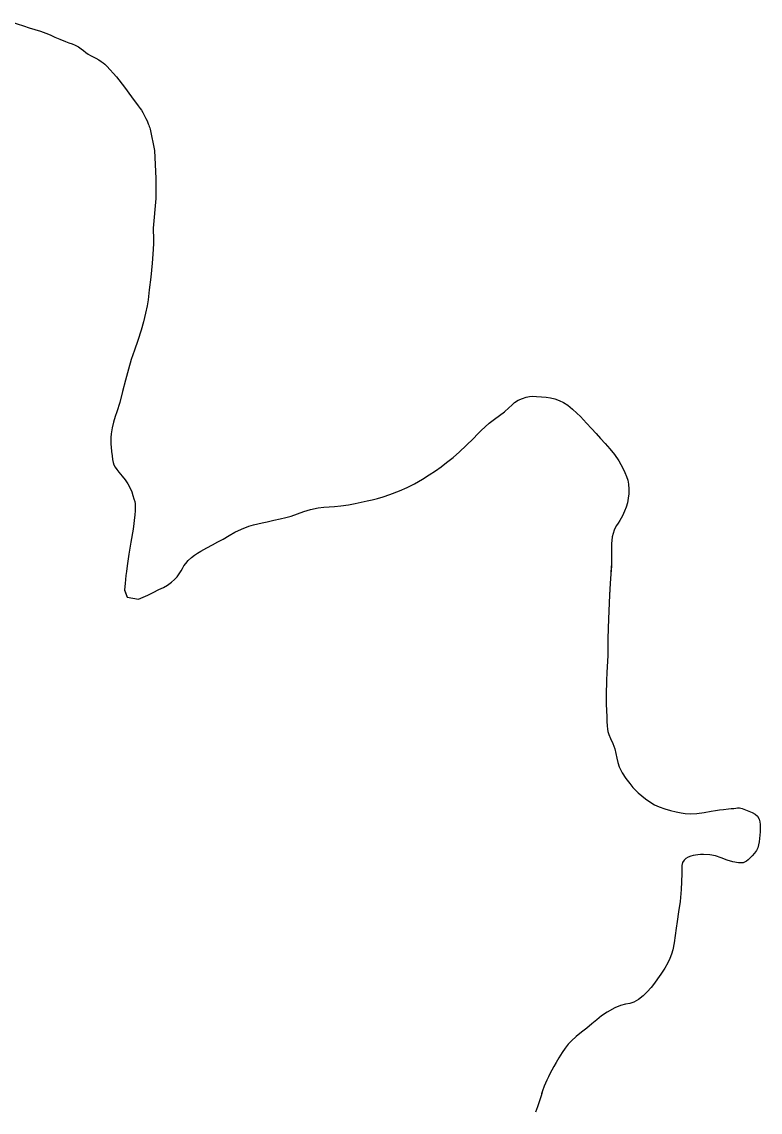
# Model space of a CAD drawing. Header units: inches. Extents: x 11258954 to 11313122, y 3645444 to 3695200.
# Drawn here: x 11271788 to 11272306, y 3691379 to 3692145 of the extents above; entities that cross this region are included whole.
import ezdxf

# ---------------------------------------------------------------- set-up
doc = ezdxf.new("R2010")
doc.units = ezdxf.units.IN
doc.header["$MEASUREMENT"] = 0
for name, color, linetype in [('SchoolBoardDistrict', 253, 'Continuous'), ('SchoolZone_Elementary', 251, 'Continuous'), ('SchoolZone_High', 63, 'Continuous'), ('SchoolZone_Middle', 154, 'Continuous')]:
    doc.layers.add(name, color=color, linetype=linetype)

msp = doc.modelspace()

# ---------------------------------------------------------------- linework, layer by layer
at = {"layer": 'SchoolBoardDistrict'}
msp.add_lwpolyline([(11271779.844, 3692144.875), (11271788.7815, 3692142), (11271792.875, 3692140.75), (11271796.875, 3692139.5625), (11271800.719, 3692138.3125), (11271804.375, 3692137), (11271807.594, 3692135.6875), (11271810.844, 3692134.1875), (11271814.2815, 3692132.625), (11271818.1875, 3692131), (11271820.719, 3692130.0625), (11271822.969, 3692129.3125), (11271825.125, 3692128.4375), (11271827.375, 3692127.25), (11271829.2815, 3692125.9375), (11271830.969, 3692124.625), (11271832.594, 3692123.3125), (11271834.1875, 3692122.1875), (11271835.9065, 3692121.25), (11271837.719, 3692120.375), (11271839.6875, 3692119.4375), (11271841.7815, 3692118.1875), (11271843.375, 3692117.125), (11271844.719, 3692116.1875), (11271845.969, 3692115.125), (11271847.375, 3692113.8125), (11271854.1565, 3692106.25), (11271859.719, 3692098.9375), (11271864.5315, 3692092.1875), (11271869.1875, 3692086), (11271869.969, 3692085), (11271870.8125, 3692084), (11271871.6565, 3692082.75), (11271872.594, 3692081.1875), (11271873.8125, 3692078.875), (11271874.75, 3692077), (11271875.5315, 3692075.25), (11271876.375, 3692073.1875), (11271876.75, 3692072.25), (11271877.125, 3692071.3125), (11271877.469, 3692070.5), (11271877.7815, 3692069.625), (11271880.75, 3692054.5), (11271880.753, 3692054.445), (11271881.7785, 3692034.8675), (11271881.7815, 3692034.8125), (11271881.7815, 3692034.7575), (11271881.7815, 3692020.8675), (11271881.7815, 3692020.8125), (11271879.9065, 3692000), (11271879.9075, 3691999.945), (11271879.9365, 3691998.055), (11271879.9375, 3691998), (11271879.9385, 3691997.945), (11271879.999, 3691993.8675), (11271880, 3691993.8125), (11271879.9995, 3691993.7575), (11271879.969, 3691989.6175), (11271879.969, 3691989.5625), (11271879.967, 3691989.5075), (11271879.8455, 3691985.18), (11271879.844, 3691985.125), (11271879.84, 3691985.07), (11271879.191, 3691975.4295), (11271879.1875, 3691975.375), (11271878.1565, 3691965.5625), (11271877.094, 3691956.75), (11271876.25, 3691949.8125), (11271875.594, 3691945.5625), (11271874.469, 3691940.25), (11271873, 3691934.3125), (11271871.344, 3691928.375), (11271869.0625, 3691921.1875), (11271866.75, 3691914.4375), (11271864.5, 3691907.875), (11271862.4065, 3691901.125), (11271860.344, 3691893.25), (11271858.375, 3691885.25), (11271856.4065, 3691877.6875), (11271854.375, 3691871.1875), (11271853.219, 3691867.875), (11271852.0315, 3691863.9375), (11271851.0315, 3691859.75), (11271850.344, 3691855.5625), (11271850.3395, 3691855.5075), (11271850.161, 3691853.2425), (11271850.1565, 3691853.1875), (11271850.156, 3691853.1325), (11271850.1255, 3691850.93), (11271850.125, 3691850.875), (11271850.1265, 3691850.82), (11271850.186, 3691848.6175), (11271850.1875, 3691848.5625), (11271850.191, 3691848.508), (11271850.3405, 3691846.2425), (11271850.344, 3691846.1875), (11271850.625, 3691843.3125), (11271850.969, 3691840.3125), (11271851.344, 3691837.625), (11271851.6875, 3691835.4375), (11271852.1875, 3691834), (11271853.1565, 3691832.3125), (11271854.375, 3691830.5), (11271855.719, 3691828.75), (11271858.0315, 3691825.9375), (11271860.1875, 3691823.3125), (11271862.125, 3691820.5625), (11271863.75, 3691817.5625), (11271864.75, 3691815), (11271865.594, 3691812.375), (11271866.3125, 3691810), (11271866.875, 3691808.1875), (11271867.1875, 3691806.5), (11271867.188, 3691806.445), (11271867.218, 3691804.305), (11271867.219, 3691804.25), (11271867.216, 3691804.195), (11271867.0965, 3691801.68), (11271867.094, 3691801.625), (11271867.0895, 3691801.57), (11271866.8795, 3691798.8675), (11271866.875, 3691798.8125), (11271865.6875, 3691788.6875), (11271864.25, 3691779.5625), (11271862.7815, 3691771.125), (11271861.5, 3691763.0625), (11271861, 3691759.125), (11271860.7055, 3691756.2975), (11271860.125, 3691750.5625), (11271859.723, 3691746.1065), (11271859.719, 3691746.0625), (11271859.723, 3691746.0515), (11271859.745, 3691745.9905), (11271861.5245, 3691741.03), (11271869.509, 3691739.645), (11271869.625, 3691739.625), (11271876.125, 3691742.375), (11271879.844, 3691744.3125), (11271883.9065, 3691746.375), (11271887.1875, 3691747.8125), (11271890, 3691749.3125), (11271892.7815, 3691751.4375), (11271894.75, 3691753.375), (11271896.5625, 3691755.375), (11271898.1565, 3691757.4375), (11271899.5, 3691759.5), (11271900.4375, 3691761.1875), (11271901.4065, 3691762.9375), (11271902.6565, 3691764.6875), (11271904.4065, 3691766.625), (11271906.844, 3691768.8125), (11271908.9065, 3691770.5), (11271910.969, 3691771.875), (11271913.344, 3691773.3125), (11271917.4375, 3691775.625), (11271921.4375, 3691777.6875), (11271925.2815, 3691779.75), (11271929, 3691781.8125), (11271933.094, 3691784.1875), (11271937.25, 3691786.5625), (11271941.7815, 3691788.8125), (11271946.875, 3691790.75), (11271950.219, 3691791.75), (11271953.219, 3691792.5), (11271956.2815, 3691793.125), (11271959.8125, 3691793.875), (11271964.625, 3691794.9375), (11271968.969, 3691795.875), (11271972.969, 3691796.8125), (11271976.8125, 3691797.9375), (11271981.094, 3691799.4375), (11271982.9365, 3691800.112), (11271985.5315, 3691801.0625), (11271990.2815, 3691802.5625), (11271995.5625, 3691803.75), (11271999.75, 3691804.25), (11272003.4375, 3691804.4375), (11272007.219, 3691804.625), (11272011.6565, 3691805.0625), (11272016.969, 3691805.875), (11272021.6875, 3691806.75), (11272025.9375, 3691807.75), (11272029.969, 3691808.625), (11272033.5315, 3691809.375), (11272037.25, 3691810.25), (11272041.375, 3691811.4375), (11272046.0625, 3691813.125), (11272052.7815, 3691815.75), (11272058.25, 3691818.0625), (11272063.3125, 3691820.5625), (11272068.844, 3691823.8125), (11272073.594, 3691826.8125), (11272077.9375, 3691829.6875), (11272082, 3691832.5625), (11272085.844, 3691835.4375), (11272090.344, 3691839.125), (11272094.844, 3691843.125), (11272099.5, 3691847.5), (11272104.594, 3691852.4375), (11272107.5625, 3691855.375), (11272110.1875, 3691858), (11272112.8125, 3691860.5), (11272115.7815, 3691863.125), (11272119.469, 3691866), (11272123.0625, 3691868.625), (11272126.469, 3691871.1875), (11272129.625, 3691873.875), (11272131.5625, 3691875.75), (11272133.594, 3691877.625), (11272135.969, 3691879.25), (11272139, 3691880.5625), (11272141.6875, 3691881.3125), (11272144.0315, 3691881.8125), (11272146.3125, 3691882), (11272148.844, 3691881.9375), (11272152.344, 3691881.6875), (11272155.6875, 3691881.3125), (11272158.8125, 3691880.8125), (11272161.7815, 3691880.125), (11272164.844, 3691879.125), (11272167.8125, 3691877.75), (11272170.9065, 3691875.75), (11272174.3125, 3691873), (11272177.344, 3691870.1875), (11272179.7815, 3691867.8125), (11272181.9065, 3691865.5625), (11272184.125, 3691863.125), (11272187.4375, 3691859.5), (11272190.719, 3691855.875), (11272193.9375, 3691852.3125), (11272197.094, 3691848.875), (11272200.469, 3691845.125), (11272203.719, 3691841.25), (11272206.75, 3691836.75), (11272209.594, 3691831.4375), (11272211, 3691828.4375), (11272212.1875, 3691825.6875), (11272213.0625, 3691823.0625), (11272213.625, 3691820.25), (11272213.6285, 3691820.195), (11272213.8405, 3691816.9925), (11272213.844, 3691816.9375), (11272213.8425, 3691816.8825), (11272213.7515, 3691813.68), (11272213.75, 3691813.625), (11272213.375, 3691810.4375), (11272212.75, 3691807.3125), (11272211.875, 3691804.25), (11272210.75, 3691801.25), (11272209.2815, 3691798.1875), (11272207.375, 3691794.8125), (11272206.1875, 3691792.9375), (11272205.094, 3691791.3125), (11272204.1565, 3691789.75), (11272203.344, 3691788.0625), (11272202.0625, 3691783.3125), (11272201.5625, 3691778.4375), (11272201.5615, 3691778.382), (11272201.5005, 3691773.555), (11272201.5, 3691773.5), (11272201.5005, 3691773.445), (11272201.5615, 3691768.93), (11272201.5625, 3691768.875), (11272201.5615, 3691768.82), (11272201.47, 3691763.1175), (11272201.469, 3691763.0625), (11272201.4655, 3691763.0075), (11272201.1285, 3691757.305), (11272201.125, 3691757.25), (11272201.1215, 3691757.1955), (11272200.691, 3691750.742), (11272200.6875, 3691750.6875), (11272200.684, 3691750.6325), (11272200.222, 3691742.555), (11272200.219, 3691742.5), (11272200.2165, 3691742.445), (11272199.534, 3691725.805), (11272199.5315, 3691725.75), (11272199.53, 3691725.695), (11272199.1265, 3691711.9925), (11272199.125, 3691711.9375), (11272199.124, 3691711.8825), (11272198.9385, 3691700.18), (11272198.9375, 3691700.125), (11272198.934, 3691700.07), (11272198.222, 3691688.1795), (11272198.219, 3691688.125), (11272198.217, 3691688.07), (11272198.0405, 3691682.487), (11272198.039, 3691682.432), (11272198.0375, 3691682.377), (11272198.0015, 3691681.2425), (11272198, 3691681.1875), (11272197.9985, 3691681.1325), (11272197.845, 3691673.93), (11272197.844, 3691673.875), (11272197.844, 3691673.82), (11272197.906, 3691665.9925), (11272197.9065, 3691665.9375), (11272197.9085, 3691665.8825), (11272198.217, 3691657.055), (11272198.219, 3691657), (11272198.222, 3691656.945), (11272198.403, 3691653.8675), (11272198.4065, 3691653.8125), (11272198.4105, 3691653.758), (11272198.621, 3691650.8045), (11272198.625, 3691650.75), (11272198.6295, 3691650.695), (11272198.808, 3691648.3045), (11272198.8125, 3691648.25), (11272199.0315, 3691646.625), (11272199.719, 3691644.625), (11272200.969, 3691641.6875), (11272202.469, 3691638.1875), (11272203.8125, 3691634.625), (11272204.719, 3691631.25), (11272205.344, 3691628.0625), (11272206, 3691625), (11272207, 3691621.875), (11272209.094, 3691617.75), (11272211.719, 3691613.75), (11272214.375, 3691610.25), (11272216.594, 3691607.5), (11272218.1875, 3691605.75), (11272220.344, 3691603.6875), (11272222.8125, 3691601.5625), (11272225.375, 3691599.5), (11272228.5625, 3691597.25), (11272231.719, 3691595.3125), (11272235.094, 3691593.75), (11272238.9375, 3691592.375), (11272242.969, 3691591.25), (11272246.969, 3691590.375), (11272250.5, 3691589.6875), (11272253.2815, 3691589.125), (11272256.9065, 3691588.9375), (11272261.594, 3691589.25), (11272266.719, 3691589.9375), (11272271.6565, 3691590.75), (11272274.5625, 3691591.1875), (11272277.344, 3691591.625), (11272280.2815, 3691592), (11272283.625, 3691592.375), (11272285.5625, 3691592.5625), (11272287.4065, 3691592.6875), (11272288.9375, 3691592.875), (11272290, 3691593.125), (11272291.344, 3691593.125), (11272293.3125, 3691592.5625), (11272295.594, 3691591.75), (11272297.969, 3691590.75), (11272300.344, 3691589.75), (11272302.4065, 3691588.625), (11272304.0315, 3691587.1875), (11272305.1565, 3691585.1875), (11272305.6565, 3691583.25), (11272305.875, 3691581.3125), (11272305.878, 3691581.2575), (11272305.9665, 3691579.4925), (11272305.969, 3691579.4375), (11272305.969, 3691579.3825), (11272305.969, 3691578.055), (11272305.969, 3691578), (11272305.968, 3691577.945), (11272305.9385, 3691576.2425), (11272305.9375, 3691576.1875), (11272305.933, 3691576.1325), (11272305.7545, 3691574.055), (11272305.75, 3691574), (11272305.5, 3691571.5625), (11272305.1565, 3691569.1875), (11272304.7815, 3691567.0625), (11272304.219, 3691565.125), (11272303.3125, 3691563.25), (11272301.969, 3691561.25), (11272300.4065, 3691559.5), (11272298.875, 3691558), (11272297.469, 3691556.6875), (11272296.375, 3691555.625), (11272294.094, 3691554.5625), (11272290.6875, 3691554.5625), (11272286.75, 3691555.3125), (11272282.8125, 3691556.4375), (11272278.469, 3691557.9375), (11272274.5625, 3691559.3125), (11272270.594, 3691560.1875), (11272266.0625, 3691560.4375), (11272264.0625, 3691560.3125), (11272262.1875, 3691560.125), (11272260.469, 3691559.875), (11272258.875, 3691559.625), (11272257.219, 3691559.1875), (11272255.5, 3691558.5), (11272253.844, 3691557.5625), (11272252.5, 3691556.4375), (11272251.4065, 3691554.75), (11272250.969, 3691552.75), (11272250.968, 3691552.695), (11272250.9075, 3691550.2425), (11272250.9065, 3691550.1875), (11272250.9065, 3691550.1325), (11272250.9065, 3691546.9305), (11272250.9065, 3691546.875), (11272250.9045, 3691546.82), (11272250.502, 3691535.805), (11272250.5, 3691535.75), (11272249.719, 3691527.25), (11272248.719, 3691520.1875), (11272247.719, 3691513.3125), (11272247.094, 3691508.625), (11272246.375, 3691503.5), (11272245.5315, 3691498.25), (11272244.5315, 3691493.375), (11272243.719, 3691490.375), (11272242.625, 3691487.375), (11272241.094, 3691484.25), (11272238.9375, 3691480.625), (11272236.219, 3691476.4375), (11272233.9065, 3691473), (11272231.719, 3691470), (11272229.344, 3691467.0625), (11272226.719, 3691464.0625), (11272223.7815, 3691461.125), (11272220.625, 3691458.5625), (11272217.375, 3691456.6875), (11272214.469, 3691455.8125), (11272211.375, 3691455.1875), (11272207.9065, 3691454.3125), (11272203.8125, 3691452.6875), (11272198.5315, 3691449.75), (11272194.5625, 3691447.0625), (11272191.219, 3691444.375), (11272187.844, 3691441.5), (11272184.219, 3691438.5625), (11272180.4375, 3691435.5625), (11272176.7815, 3691432.5625), (11272173.5, 3691429.5625), (11272171.25, 3691427.125), (11272169.1565, 3691424.5), (11272167.0625, 3691421.375), (11272164.719, 3691417.5625), (11272162.7815, 3691414.25), (11272161.1565, 3691411.5), (11272159.719, 3691409), (11272158.344, 3691406.375), (11272157.2815, 3691404.25), (11272156.219, 3691402), (11272155.25, 3691399.8125), (11272154.344, 3691397.625), (11272153.1565, 3691394.375), (11272152.545, 3691392.4685), (11272152.094, 3691391.0625), (11272150.969, 3691387.4375), (11272149.5625, 3691383.25), (11272148.1875, 3691379.4375)], dxfattribs=at)
at = {"layer": 'SchoolZone_Elementary'}
msp.add_polyline3d([(11271779.844, 3692144.875, 0), (11271788.7815, 3692142, 0), (11271792.875, 3692140.75, 0), (11271796.875, 3692139.5625, 0), (11271800.719, 3692138.3125, 0), (11271804.375, 3692137, 0), (11271807.594, 3692135.6875, 0), (11271810.844, 3692134.1875, 0), (11271814.2815, 3692132.625, 0), (11271818.1875, 3692131, 0), (11271820.719, 3692130.0625, 0), (11271822.969, 3692129.3125, 0), (11271825.125, 3692128.4375, 0), (11271827.375, 3692127.25, 0), (11271829.2815, 3692125.9375, 0), (11271830.969, 3692124.625, 0), (11271832.594, 3692123.3125, 0), (11271834.1875, 3692122.1875, 0), (11271835.9065, 3692121.25, 0), (11271837.719, 3692120.375, 0), (11271839.6875, 3692119.4375, 0), (11271841.7815, 3692118.1875, 0), (11271843.375, 3692117.125, 0), (11271844.719, 3692116.1875, 0), (11271845.969, 3692115.125, 0), (11271847.375, 3692113.8125, 0), (11271854.1565, 3692106.25, 0), (11271859.719, 3692098.9375, 0), (11271864.5315, 3692092.1875, 0), (11271869.1875, 3692086, 0), (11271869.969, 3692085, 0), (11271870.8125, 3692084, 0), (11271871.6565, 3692082.75, 0), (11271872.594, 3692081.1875, 0), (11271873.8125, 3692078.875, 0), (11271874.75, 3692077, 0), (11271875.5315, 3692075.25, 0), (11271876.375, 3692073.1875, 0), (11271876.75, 3692072.25, 0), (11271877.125, 3692071.3125, 0), (11271877.469, 3692070.5, 0), (11271877.7815, 3692069.625, 0), (11271880.75, 3692054.5, 0), (11271881.7815, 3692034.8125, 0), (11271881.7815, 3692020.8125, 0), (11271879.9065, 3692000, 0), (11271879.9375, 3691998, 0), (11271880, 3691993.8125, 0), (11271879.969, 3691989.5625, 0), (11271879.844, 3691985.125, 0), (11271879.1875, 3691975.375, 0), (11271878.1565, 3691965.5625, 0), (11271877.094, 3691956.75, 0), (11271876.25, 3691949.8125, 0), (11271875.594, 3691945.5625, 0), (11271874.469, 3691940.25, 0), (11271873, 3691934.3125, 0), (11271871.344, 3691928.375, 0), (11271869.0625, 3691921.1875, 0), (11271866.75, 3691914.4375, 0), (11271864.5, 3691907.875, 0), (11271862.4065, 3691901.125, 0), (11271860.344, 3691893.25, 0), (11271858.375, 3691885.25, 0), (11271856.4065, 3691877.6875, 0), (11271854.375, 3691871.1875, 0), (11271853.219, 3691867.875, 0), (11271852.0315, 3691863.9375, 0), (11271851.0315, 3691859.75, 0), (11271850.344, 3691855.5625, 0), (11271850.1565, 3691853.1875, 0), (11271850.125, 3691850.875, 0), (11271850.1875, 3691848.5625, 0), (11271850.344, 3691846.1875, 0), (11271850.625, 3691843.3125, 0), (11271850.969, 3691840.3125, 0), (11271851.344, 3691837.625, 0), (11271851.6875, 3691835.4375, 0), (11271852.1875, 3691834, 0), (11271853.1565, 3691832.3125, 0), (11271854.375, 3691830.5, 0), (11271855.719, 3691828.75, 0), (11271858.0315, 3691825.9375, 0), (11271860.1875, 3691823.3125, 0), (11271862.125, 3691820.5625, 0), (11271863.75, 3691817.5625, 0), (11271864.75, 3691815, 0), (11271865.594, 3691812.375, 0), (11271866.3125, 3691810, 0), (11271866.875, 3691808.1875, 0), (11271867.1875, 3691806.5, 0), (11271867.219, 3691804.25, 0), (11271867.094, 3691801.625, 0), (11271866.875, 3691798.8125, 0), (11271865.6875, 3691788.6875, 0), (11271864.25, 3691779.5625, 0), (11271862.7815, 3691771.125, 0), (11271861.5, 3691763.0625, 0), (11271861, 3691759.125, 0), (11271860.7055, 3691756.2975, 0), (11271860.125, 3691750.5625, 0), (11271859.719, 3691746.0625, 0), (11271861.5245, 3691741.03, 0), (11271869.625, 3691739.625, 0), (11271876.125, 3691742.375, 0), (11271879.844, 3691744.3125, 0), (11271883.9065, 3691746.375, 0), (11271887.1875, 3691747.8125, 0), (11271890, 3691749.3125, 0), (11271892.7815, 3691751.4375, 0), (11271894.75, 3691753.375, 0), (11271896.5625, 3691755.375, 0), (11271898.1565, 3691757.4375, 0), (11271899.5, 3691759.5, 0), (11271900.4375, 3691761.1875, 0), (11271901.4065, 3691762.9375, 0), (11271902.6565, 3691764.6875, 0), (11271904.4065, 3691766.625, 0), (11271906.844, 3691768.8125, 0), (11271908.9065, 3691770.5, 0), (11271910.969, 3691771.875, 0), (11271913.344, 3691773.3125, 0), (11271917.4375, 3691775.625, 0), (11271921.4375, 3691777.6875, 0), (11271925.2815, 3691779.75, 0), (11271929, 3691781.8125, 0), (11271933.094, 3691784.1875, 0), (11271937.25, 3691786.5625, 0), (11271941.7815, 3691788.8125, 0), (11271946.875, 3691790.75, 0), (11271950.219, 3691791.75, 0), (11271953.219, 3691792.5, 0), (11271956.2815, 3691793.125, 0), (11271959.8125, 3691793.875, 0), (11271964.625, 3691794.9375, 0), (11271968.969, 3691795.875, 0), (11271972.969, 3691796.8125, 0), (11271976.8125, 3691797.9375, 0), (11271981.094, 3691799.4375, 0), (11271985.5315, 3691801.0625, 0), (11271990.2815, 3691802.5625, 0), (11271995.5625, 3691803.75, 0), (11271999.75, 3691804.25, 0), (11272003.4375, 3691804.4375, 0), (11272007.219, 3691804.625, 0), (11272011.6565, 3691805.0625, 0), (11272016.969, 3691805.875, 0), (11272021.6875, 3691806.75, 0), (11272025.9375, 3691807.75, 0), (11272029.969, 3691808.625, 0), (11272033.5315, 3691809.375, 0), (11272037.25, 3691810.25, 0), (11272041.375, 3691811.4375, 0), (11272046.0625, 3691813.125, 0), (11272052.7815, 3691815.75, 0), (11272058.25, 3691818.0625, 0), (11272063.3125, 3691820.5625, 0), (11272068.844, 3691823.8125, 0), (11272073.594, 3691826.8125, 0), (11272077.9375, 3691829.6875, 0), (11272082, 3691832.5625, 0), (11272085.844, 3691835.4375, 0), (11272090.344, 3691839.125, 0), (11272094.844, 3691843.125, 0), (11272099.5, 3691847.5, 0), (11272104.594, 3691852.4375, 0), (11272107.5625, 3691855.375, 0), (11272110.1875, 3691858, 0), (11272112.8125, 3691860.5, 0), (11272115.7815, 3691863.125, 0), (11272119.469, 3691866, 0), (11272123.0625, 3691868.625, 0), (11272126.469, 3691871.1875, 0), (11272129.625, 3691873.875, 0), (11272131.5625, 3691875.75, 0), (11272133.594, 3691877.625, 0), (11272135.969, 3691879.25, 0), (11272139, 3691880.5625, 0), (11272141.6875, 3691881.3125, 0), (11272144.0315, 3691881.8125, 0), (11272146.3125, 3691882, 0), (11272148.844, 3691881.9375, 0), (11272152.344, 3691881.6875, 0), (11272155.6875, 3691881.3125, 0), (11272158.8125, 3691880.8125, 0), (11272161.7815, 3691880.125, 0), (11272164.844, 3691879.125, 0), (11272167.8125, 3691877.75, 0), (11272170.9065, 3691875.75, 0), (11272174.3125, 3691873, 0), (11272177.344, 3691870.1875, 0), (11272179.7815, 3691867.8125, 0), (11272181.9065, 3691865.5625, 0), (11272184.125, 3691863.125, 0), (11272187.4375, 3691859.5, 0), (11272190.719, 3691855.875, 0), (11272193.9375, 3691852.3125, 0), (11272197.094, 3691848.875, 0), (11272200.469, 3691845.125, 0), (11272203.719, 3691841.25, 0), (11272206.75, 3691836.75, 0), (11272209.594, 3691831.4375, 0), (11272211, 3691828.4375, 0), (11272212.1875, 3691825.6875, 0), (11272213.0625, 3691823.0625, 0), (11272213.625, 3691820.25, 0), (11272213.844, 3691816.9375, 0), (11272213.75, 3691813.625, 0), (11272213.375, 3691810.4375, 0), (11272212.75, 3691807.3125, 0), (11272211.875, 3691804.25, 0), (11272210.75, 3691801.25, 0), (11272209.2815, 3691798.1875, 0), (11272207.375, 3691794.8125, 0), (11272206.1875, 3691792.9375, 0), (11272205.094, 3691791.3125, 0), (11272204.1565, 3691789.75, 0), (11272203.344, 3691788.0625, 0), (11272202.0625, 3691783.3125, 0), (11272201.5625, 3691778.4375, 0), (11272201.5, 3691773.5, 0), (11272201.5625, 3691768.875, 0), (11272201.469, 3691763.0625, 0), (11272201.125, 3691757.25, 0), (11272200.6875, 3691750.6875, 0), (11272200.219, 3691742.5, 0), (11272199.5315, 3691725.75, 0), (11272199.125, 3691711.9375, 0), (11272198.9375, 3691700.125, 0), (11272198.219, 3691688.125, 0), (11272198.039, 3691682.432, 0), (11272198, 3691681.1875, 0), (11272197.844, 3691673.875, 0), (11272197.9065, 3691665.9375, 0), (11272198.219, 3691657, 0), (11272198.4065, 3691653.8125, 0), (11272198.625, 3691650.75, 0), (11272198.8125, 3691648.25, 0), (11272199.0315, 3691646.625, 0), (11272199.719, 3691644.625, 0), (11272200.969, 3691641.6875, 0), (11272202.469, 3691638.1875, 0), (11272203.8125, 3691634.625, 0), (11272204.719, 3691631.25, 0), (11272205.344, 3691628.0625, 0), (11272206, 3691625, 0), (11272207, 3691621.875, 0), (11272209.094, 3691617.75, 0), (11272211.719, 3691613.75, 0), (11272214.375, 3691610.25, 0), (11272216.594, 3691607.5, 0), (11272218.1875, 3691605.75, 0), (11272220.344, 3691603.6875, 0), (11272222.8125, 3691601.5625, 0), (11272225.375, 3691599.5, 0), (11272228.5625, 3691597.25, 0), (11272231.719, 3691595.3125, 0), (11272235.094, 3691593.75, 0), (11272238.9375, 3691592.375, 0), (11272242.969, 3691591.25, 0), (11272246.969, 3691590.375, 0), (11272250.5, 3691589.6875, 0), (11272253.2815, 3691589.125, 0), (11272256.9065, 3691588.9375, 0), (11272261.594, 3691589.25, 0), (11272266.719, 3691589.9375, 0), (11272271.6565, 3691590.75, 0), (11272274.5625, 3691591.1875, 0), (11272277.344, 3691591.625, 0), (11272280.2815, 3691592, 0), (11272283.625, 3691592.375, 0), (11272285.5625, 3691592.5625, 0), (11272287.4065, 3691592.6875, 0), (11272288.9375, 3691592.875, 0), (11272290, 3691593.125, 0), (11272291.344, 3691593.125, 0), (11272293.3125, 3691592.5625, 0), (11272295.594, 3691591.75, 0), (11272297.969, 3691590.75, 0), (11272300.344, 3691589.75, 0), (11272302.4065, 3691588.625, 0), (11272304.0315, 3691587.1875, 0), (11272305.1565, 3691585.1875, 0), (11272305.6565, 3691583.25, 0), (11272305.875, 3691581.3125, 0), (11272305.969, 3691579.4375, 0), (11272305.969, 3691578, 0), (11272305.9375, 3691576.1875, 0), (11272305.75, 3691574, 0), (11272305.5, 3691571.5625, 0), (11272305.1565, 3691569.1875, 0), (11272304.7815, 3691567.0625, 0), (11272304.219, 3691565.125, 0), (11272303.3125, 3691563.25, 0), (11272301.969, 3691561.25, 0), (11272300.4065, 3691559.5, 0), (11272298.875, 3691558, 0), (11272297.469, 3691556.6875, 0), (11272296.375, 3691555.625, 0), (11272294.094, 3691554.5625, 0), (11272290.6875, 3691554.5625, 0), (11272286.75, 3691555.3125, 0), (11272282.8125, 3691556.4375, 0), (11272278.469, 3691557.9375, 0), (11272274.5625, 3691559.3125, 0), (11272270.594, 3691560.1875, 0), (11272266.0625, 3691560.4375, 0), (11272264.0625, 3691560.3125, 0), (11272262.1875, 3691560.125, 0), (11272260.469, 3691559.875, 0), (11272258.875, 3691559.625, 0), (11272257.219, 3691559.1875, 0), (11272255.5, 3691558.5, 0), (11272253.844, 3691557.5625, 0), (11272252.5, 3691556.4375, 0), (11272251.4065, 3691554.75, 0), (11272250.969, 3691552.75, 0), (11272250.9065, 3691550.1875, 0), (11272250.9065, 3691546.875, 0), (11272250.5, 3691535.75, 0), (11272249.719, 3691527.25, 0), (11272248.719, 3691520.1875, 0), (11272247.719, 3691513.3125, 0), (11272247.094, 3691508.625, 0), (11272246.375, 3691503.5, 0), (11272245.5315, 3691498.25, 0), (11272244.5315, 3691493.375, 0), (11272243.719, 3691490.375, 0), (11272242.625, 3691487.375, 0), (11272241.094, 3691484.25, 0), (11272238.9375, 3691480.625, 0), (11272236.219, 3691476.4375, 0), (11272233.9065, 3691473, 0), (11272231.719, 3691470, 0), (11272229.344, 3691467.0625, 0), (11272226.719, 3691464.0625, 0), (11272223.7815, 3691461.125, 0), (11272220.625, 3691458.5625, 0), (11272217.375, 3691456.6875, 0), (11272214.469, 3691455.8125, 0), (11272211.375, 3691455.1875, 0), (11272207.9065, 3691454.3125, 0), (11272203.8125, 3691452.6875, 0), (11272198.5315, 3691449.75, 0), (11272194.5625, 3691447.0625, 0), (11272191.219, 3691444.375, 0), (11272187.844, 3691441.5, 0), (11272184.219, 3691438.5625, 0), (11272180.4375, 3691435.5625, 0), (11272176.7815, 3691432.5625, 0), (11272173.5, 3691429.5625, 0), (11272171.25, 3691427.125, 0), (11272169.1565, 3691424.5, 0), (11272167.0625, 3691421.375, 0), (11272164.719, 3691417.5625, 0), (11272162.7815, 3691414.25, 0), (11272161.1565, 3691411.5, 0), (11272159.719, 3691409, 0), (11272158.344, 3691406.375, 0), (11272157.2815, 3691404.25, 0), (11272156.219, 3691402, 0), (11272155.25, 3691399.8125, 0), (11272154.344, 3691397.625, 0), (11272153.1565, 3691394.375, 0), (11272152.094, 3691391.0625, 0), (11272150.969, 3691387.4375, 0), (11272149.5625, 3691383.25, 0), (11272148.1875, 3691379.4375, 0)], dxfattribs=at)
at = {"layer": 'SchoolZone_High'}
msp.add_polyline3d([(11271779.844, 3692144.875, 0), (11271788.7815, 3692142, 0), (11271792.875, 3692140.75, 0), (11271796.875, 3692139.5625, 0), (11271800.719, 3692138.3125, 0), (11271804.375, 3692137, 0), (11271807.594, 3692135.6875, 0), (11271810.844, 3692134.1875, 0), (11271814.2815, 3692132.625, 0), (11271818.1875, 3692131, 0), (11271820.719, 3692130.0625, 0), (11271822.969, 3692129.3125, 0), (11271825.125, 3692128.4375, 0), (11271827.375, 3692127.25, 0), (11271829.2815, 3692125.9375, 0), (11271830.969, 3692124.625, 0), (11271832.594, 3692123.3125, 0), (11271834.1875, 3692122.1875, 0), (11271835.9065, 3692121.25, 0), (11271837.719, 3692120.375, 0), (11271839.6875, 3692119.4375, 0), (11271841.7815, 3692118.1875, 0), (11271843.375, 3692117.125, 0), (11271844.719, 3692116.1875, 0), (11271845.969, 3692115.125, 0), (11271847.375, 3692113.8125, 0), (11271854.1565, 3692106.25, 0), (11271859.719, 3692098.9375, 0), (11271864.5315, 3692092.1875, 0), (11271869.1875, 3692086, 0), (11271869.969, 3692085, 0), (11271870.8125, 3692084, 0), (11271871.6565, 3692082.75, 0), (11271872.594, 3692081.1875, 0), (11271873.8125, 3692078.875, 0), (11271874.75, 3692077, 0), (11271875.5315, 3692075.25, 0), (11271876.375, 3692073.1875, 0), (11271876.75, 3692072.25, 0), (11271877.125, 3692071.3125, 0), (11271877.469, 3692070.5, 0), (11271877.7815, 3692069.625, 0), (11271880.75, 3692054.5, 0), (11271881.7815, 3692034.8125, 0), (11271881.7815, 3692020.8125, 0), (11271879.9065, 3692000, 0), (11271879.9375, 3691998, 0), (11271880, 3691993.8125, 0), (11271879.969, 3691989.5625, 0), (11271879.844, 3691985.125, 0), (11271879.1875, 3691975.375, 0), (11271878.1565, 3691965.5625, 0), (11271877.094, 3691956.75, 0), (11271876.25, 3691949.8125, 0), (11271875.594, 3691945.5625, 0), (11271874.469, 3691940.25, 0), (11271873, 3691934.3125, 0), (11271871.344, 3691928.375, 0), (11271869.0625, 3691921.1875, 0), (11271866.75, 3691914.4375, 0), (11271864.5, 3691907.875, 0), (11271862.4065, 3691901.125, 0), (11271860.344, 3691893.25, 0), (11271858.375, 3691885.25, 0), (11271856.4065, 3691877.6875, 0), (11271854.375, 3691871.1875, 0), (11271853.219, 3691867.875, 0), (11271852.0315, 3691863.9375, 0), (11271851.0315, 3691859.75, 0), (11271850.344, 3691855.5625, 0), (11271850.1565, 3691853.1875, 0), (11271850.125, 3691850.875, 0), (11271850.1875, 3691848.5625, 0), (11271850.344, 3691846.1875, 0), (11271850.625, 3691843.3125, 0), (11271850.969, 3691840.3125, 0), (11271851.344, 3691837.625, 0), (11271851.6875, 3691835.4375, 0), (11271852.1875, 3691834, 0), (11271853.1565, 3691832.3125, 0), (11271854.375, 3691830.5, 0), (11271855.719, 3691828.75, 0), (11271858.0315, 3691825.9375, 0), (11271860.1875, 3691823.3125, 0), (11271862.125, 3691820.5625, 0), (11271863.75, 3691817.5625, 0), (11271864.75, 3691815, 0), (11271865.594, 3691812.375, 0), (11271866.3125, 3691810, 0), (11271866.875, 3691808.1875, 0), (11271867.1875, 3691806.5, 0), (11271867.219, 3691804.25, 0), (11271867.094, 3691801.625, 0), (11271866.875, 3691798.8125, 0), (11271865.6875, 3691788.6875, 0), (11271864.25, 3691779.5625, 0), (11271862.7815, 3691771.125, 0), (11271861.5, 3691763.0625, 0), (11271861, 3691759.125, 0), (11271860.7055, 3691756.2975, 0), (11271860.125, 3691750.5625, 0), (11271859.719, 3691746.0625, 0), (11271861.5245, 3691741.03, 0), (11271869.625, 3691739.625, 0), (11271876.125, 3691742.375, 0), (11271879.844, 3691744.3125, 0), (11271883.9065, 3691746.375, 0), (11271887.1875, 3691747.8125, 0), (11271890, 3691749.3125, 0), (11271892.7815, 3691751.4375, 0), (11271894.75, 3691753.375, 0), (11271896.5625, 3691755.375, 0), (11271898.1565, 3691757.4375, 0), (11271899.5, 3691759.5, 0), (11271900.4375, 3691761.1875, 0), (11271901.4065, 3691762.9375, 0), (11271902.6565, 3691764.6875, 0), (11271904.4065, 3691766.625, 0), (11271906.844, 3691768.8125, 0), (11271908.9065, 3691770.5, 0), (11271910.969, 3691771.875, 0), (11271913.344, 3691773.3125, 0), (11271917.4375, 3691775.625, 0), (11271921.4375, 3691777.6875, 0), (11271925.2815, 3691779.75, 0), (11271929, 3691781.8125, 0), (11271933.094, 3691784.1875, 0), (11271937.25, 3691786.5625, 0), (11271941.7815, 3691788.8125, 0), (11271946.875, 3691790.75, 0), (11271950.219, 3691791.75, 0), (11271953.219, 3691792.5, 0), (11271956.2815, 3691793.125, 0), (11271959.8125, 3691793.875, 0), (11271964.625, 3691794.9375, 0), (11271968.969, 3691795.875, 0), (11271972.969, 3691796.8125, 0), (11271976.8125, 3691797.9375, 0), (11271981.094, 3691799.4375, 0), (11271985.5315, 3691801.0625, 0), (11271990.2815, 3691802.5625, 0), (11271995.5625, 3691803.75, 0), (11271999.75, 3691804.25, 0), (11272003.4375, 3691804.4375, 0), (11272007.219, 3691804.625, 0), (11272011.6565, 3691805.0625, 0), (11272016.969, 3691805.875, 0), (11272021.6875, 3691806.75, 0), (11272025.9375, 3691807.75, 0), (11272029.969, 3691808.625, 0), (11272033.5315, 3691809.375, 0), (11272037.25, 3691810.25, 0), (11272041.375, 3691811.4375, 0), (11272046.0625, 3691813.125, 0), (11272052.7815, 3691815.75, 0), (11272058.25, 3691818.0625, 0), (11272063.3125, 3691820.5625, 0), (11272068.844, 3691823.8125, 0), (11272073.594, 3691826.8125, 0), (11272077.9375, 3691829.6875, 0), (11272082, 3691832.5625, 0), (11272085.844, 3691835.4375, 0), (11272090.344, 3691839.125, 0), (11272094.844, 3691843.125, 0), (11272099.5, 3691847.5, 0), (11272104.594, 3691852.4375, 0), (11272107.5625, 3691855.375, 0), (11272110.1875, 3691858, 0), (11272112.8125, 3691860.5, 0), (11272115.7815, 3691863.125, 0), (11272119.469, 3691866, 0), (11272123.0625, 3691868.625, 0), (11272126.469, 3691871.1875, 0), (11272129.625, 3691873.875, 0), (11272131.5625, 3691875.75, 0), (11272133.594, 3691877.625, 0), (11272135.969, 3691879.25, 0), (11272139, 3691880.5625, 0), (11272141.6875, 3691881.3125, 0), (11272144.0315, 3691881.8125, 0), (11272146.3125, 3691882, 0), (11272148.844, 3691881.9375, 0), (11272152.344, 3691881.6875, 0), (11272155.6875, 3691881.3125, 0), (11272158.8125, 3691880.8125, 0), (11272161.7815, 3691880.125, 0), (11272164.844, 3691879.125, 0), (11272167.8125, 3691877.75, 0), (11272170.9065, 3691875.75, 0), (11272174.3125, 3691873, 0), (11272177.344, 3691870.1875, 0), (11272179.7815, 3691867.8125, 0), (11272181.9065, 3691865.5625, 0), (11272184.125, 3691863.125, 0), (11272187.4375, 3691859.5, 0), (11272190.719, 3691855.875, 0), (11272193.9375, 3691852.3125, 0), (11272197.094, 3691848.875, 0), (11272200.469, 3691845.125, 0), (11272203.719, 3691841.25, 0), (11272206.75, 3691836.75, 0), (11272209.594, 3691831.4375, 0), (11272211, 3691828.4375, 0), (11272212.1875, 3691825.6875, 0), (11272213.0625, 3691823.0625, 0), (11272213.625, 3691820.25, 0), (11272213.844, 3691816.9375, 0), (11272213.75, 3691813.625, 0), (11272213.375, 3691810.4375, 0), (11272212.75, 3691807.3125, 0), (11272211.875, 3691804.25, 0), (11272210.75, 3691801.25, 0), (11272209.2815, 3691798.1875, 0), (11272207.375, 3691794.8125, 0), (11272206.1875, 3691792.9375, 0), (11272205.094, 3691791.3125, 0), (11272204.1565, 3691789.75, 0), (11272203.344, 3691788.0625, 0), (11272202.0625, 3691783.3125, 0), (11272201.5625, 3691778.4375, 0), (11272201.5, 3691773.5, 0), (11272201.5625, 3691768.875, 0), (11272201.469, 3691763.0625, 0), (11272201.125, 3691757.25, 0), (11272200.6875, 3691750.6875, 0), (11272200.219, 3691742.5, 0), (11272199.5315, 3691725.75, 0), (11272199.125, 3691711.9375, 0), (11272198.9375, 3691700.125, 0), (11272198.219, 3691688.125, 0), (11272198.039, 3691682.432, 0), (11272198, 3691681.1875, 0), (11272197.844, 3691673.875, 0), (11272197.9065, 3691665.9375, 0), (11272198.219, 3691657, 0), (11272198.4065, 3691653.8125, 0), (11272198.625, 3691650.75, 0), (11272198.8125, 3691648.25, 0), (11272199.0315, 3691646.625, 0), (11272199.719, 3691644.625, 0), (11272200.969, 3691641.6875, 0), (11272202.469, 3691638.1875, 0), (11272203.8125, 3691634.625, 0), (11272204.719, 3691631.25, 0), (11272205.344, 3691628.0625, 0), (11272206, 3691625, 0), (11272207, 3691621.875, 0), (11272209.094, 3691617.75, 0), (11272211.719, 3691613.75, 0), (11272214.375, 3691610.25, 0), (11272216.594, 3691607.5, 0), (11272218.1875, 3691605.75, 0), (11272220.344, 3691603.6875, 0), (11272222.8125, 3691601.5625, 0), (11272225.375, 3691599.5, 0), (11272228.5625, 3691597.25, 0), (11272231.719, 3691595.3125, 0), (11272235.094, 3691593.75, 0), (11272238.9375, 3691592.375, 0), (11272242.969, 3691591.25, 0), (11272246.969, 3691590.375, 0), (11272250.5, 3691589.6875, 0), (11272253.2815, 3691589.125, 0), (11272256.9065, 3691588.9375, 0), (11272261.594, 3691589.25, 0), (11272266.719, 3691589.9375, 0), (11272271.6565, 3691590.75, 0), (11272274.5625, 3691591.1875, 0), (11272277.344, 3691591.625, 0), (11272280.2815, 3691592, 0), (11272283.625, 3691592.375, 0), (11272285.5625, 3691592.5625, 0), (11272287.4065, 3691592.6875, 0), (11272288.9375, 3691592.875, 0), (11272290, 3691593.125, 0), (11272291.344, 3691593.125, 0), (11272293.3125, 3691592.5625, 0), (11272295.594, 3691591.75, 0), (11272297.969, 3691590.75, 0), (11272300.344, 3691589.75, 0), (11272302.4065, 3691588.625, 0), (11272304.0315, 3691587.1875, 0), (11272305.1565, 3691585.1875, 0), (11272305.6565, 3691583.25, 0), (11272305.875, 3691581.3125, 0), (11272305.969, 3691579.4375, 0), (11272305.969, 3691578, 0), (11272305.9375, 3691576.1875, 0), (11272305.75, 3691574, 0), (11272305.5, 3691571.5625, 0), (11272305.1565, 3691569.1875, 0), (11272304.7815, 3691567.0625, 0), (11272304.219, 3691565.125, 0), (11272303.3125, 3691563.25, 0), (11272301.969, 3691561.25, 0), (11272300.4065, 3691559.5, 0), (11272298.875, 3691558, 0), (11272297.469, 3691556.6875, 0), (11272296.375, 3691555.625, 0), (11272294.094, 3691554.5625, 0), (11272290.6875, 3691554.5625, 0), (11272286.75, 3691555.3125, 0), (11272282.8125, 3691556.4375, 0), (11272278.469, 3691557.9375, 0), (11272274.5625, 3691559.3125, 0), (11272270.594, 3691560.1875, 0), (11272266.0625, 3691560.4375, 0), (11272264.0625, 3691560.3125, 0), (11272262.1875, 3691560.125, 0), (11272260.469, 3691559.875, 0), (11272258.875, 3691559.625, 0), (11272257.219, 3691559.1875, 0), (11272255.5, 3691558.5, 0), (11272253.844, 3691557.5625, 0), (11272252.5, 3691556.4375, 0), (11272251.4065, 3691554.75, 0), (11272250.969, 3691552.75, 0), (11272250.9065, 3691550.1875, 0), (11272250.9065, 3691546.875, 0), (11272250.5, 3691535.75, 0), (11272249.719, 3691527.25, 0), (11272248.719, 3691520.1875, 0), (11272247.719, 3691513.3125, 0), (11272247.094, 3691508.625, 0), (11272246.375, 3691503.5, 0), (11272245.5315, 3691498.25, 0), (11272244.5315, 3691493.375, 0), (11272243.719, 3691490.375, 0), (11272242.625, 3691487.375, 0), (11272241.094, 3691484.25, 0), (11272238.9375, 3691480.625, 0), (11272236.219, 3691476.4375, 0), (11272233.9065, 3691473, 0), (11272231.719, 3691470, 0), (11272229.344, 3691467.0625, 0), (11272226.719, 3691464.0625, 0), (11272223.7815, 3691461.125, 0), (11272220.625, 3691458.5625, 0), (11272217.375, 3691456.6875, 0), (11272214.469, 3691455.8125, 0), (11272211.375, 3691455.1875, 0), (11272207.9065, 3691454.3125, 0), (11272203.8125, 3691452.6875, 0), (11272198.5315, 3691449.75, 0), (11272194.5625, 3691447.0625, 0), (11272191.219, 3691444.375, 0), (11272187.844, 3691441.5, 0), (11272184.219, 3691438.5625, 0), (11272180.4375, 3691435.5625, 0), (11272176.7815, 3691432.5625, 0), (11272173.5, 3691429.5625, 0), (11272171.25, 3691427.125, 0), (11272169.1565, 3691424.5, 0), (11272167.0625, 3691421.375, 0), (11272164.719, 3691417.5625, 0), (11272162.7815, 3691414.25, 0), (11272161.1565, 3691411.5, 0), (11272159.719, 3691409, 0), (11272158.344, 3691406.375, 0), (11272157.2815, 3691404.25, 0), (11272156.219, 3691402, 0), (11272155.25, 3691399.8125, 0), (11272154.344, 3691397.625, 0), (11272153.1565, 3691394.375, 0), (11272152.094, 3691391.0625, 0), (11272150.969, 3691387.4375, 0), (11272149.5625, 3691383.25, 0), (11272148.1875, 3691379.4375, 0)], dxfattribs=at)
at = {"layer": 'SchoolZone_Middle'}
msp.add_polyline3d([(11271779.844, 3692144.875, 0), (11271788.7815, 3692142, 0), (11271792.875, 3692140.75, 0), (11271796.875, 3692139.5625, 0), (11271800.719, 3692138.3125, 0), (11271804.375, 3692137, 0), (11271807.594, 3692135.6875, 0), (11271810.844, 3692134.1875, 0), (11271814.2815, 3692132.625, 0), (11271818.1875, 3692131, 0), (11271820.719, 3692130.0625, 0), (11271822.969, 3692129.3125, 0), (11271825.125, 3692128.4375, 0), (11271827.375, 3692127.25, 0), (11271829.2815, 3692125.9375, 0), (11271830.969, 3692124.625, 0), (11271832.594, 3692123.3125, 0), (11271834.1875, 3692122.1875, 0), (11271835.9065, 3692121.25, 0), (11271837.719, 3692120.375, 0), (11271839.6875, 3692119.4375, 0), (11271841.7815, 3692118.1875, 0), (11271843.375, 3692117.125, 0), (11271844.719, 3692116.1875, 0), (11271845.969, 3692115.125, 0), (11271847.375, 3692113.8125, 0), (11271854.1565, 3692106.25, 0), (11271859.719, 3692098.9375, 0), (11271864.5315, 3692092.1875, 0), (11271869.1875, 3692086, 0), (11271869.969, 3692085, 0), (11271870.8125, 3692084, 0), (11271871.6565, 3692082.75, 0), (11271872.594, 3692081.1875, 0), (11271873.8125, 3692078.875, 0), (11271874.75, 3692077, 0), (11271875.5315, 3692075.25, 0), (11271876.375, 3692073.1875, 0), (11271876.75, 3692072.25, 0), (11271877.125, 3692071.3125, 0), (11271877.469, 3692070.5, 0), (11271877.7815, 3692069.625, 0), (11271880.75, 3692054.5, 0), (11271881.7815, 3692034.8125, 0), (11271881.7815, 3692020.8125, 0), (11271879.9065, 3692000, 0), (11271879.9375, 3691998, 0), (11271880, 3691993.8125, 0), (11271879.969, 3691989.5625, 0), (11271879.844, 3691985.125, 0), (11271879.1875, 3691975.375, 0), (11271878.1565, 3691965.5625, 0), (11271877.094, 3691956.75, 0), (11271876.25, 3691949.8125, 0), (11271875.594, 3691945.5625, 0), (11271874.469, 3691940.25, 0), (11271873, 3691934.3125, 0), (11271871.344, 3691928.375, 0), (11271869.0625, 3691921.1875, 0), (11271866.75, 3691914.4375, 0), (11271864.5, 3691907.875, 0), (11271862.4065, 3691901.125, 0), (11271860.344, 3691893.25, 0), (11271858.375, 3691885.25, 0), (11271856.4065, 3691877.6875, 0), (11271854.375, 3691871.1875, 0), (11271853.219, 3691867.875, 0), (11271852.0315, 3691863.9375, 0), (11271851.0315, 3691859.75, 0), (11271850.344, 3691855.5625, 0), (11271850.1565, 3691853.1875, 0), (11271850.125, 3691850.875, 0), (11271850.1875, 3691848.5625, 0), (11271850.344, 3691846.1875, 0), (11271850.625, 3691843.3125, 0), (11271850.969, 3691840.3125, 0), (11271851.344, 3691837.625, 0), (11271851.6875, 3691835.4375, 0), (11271852.1875, 3691834, 0), (11271853.1565, 3691832.3125, 0), (11271854.375, 3691830.5, 0), (11271855.719, 3691828.75, 0), (11271858.0315, 3691825.9375, 0), (11271860.1875, 3691823.3125, 0), (11271862.125, 3691820.5625, 0), (11271863.75, 3691817.5625, 0), (11271864.75, 3691815, 0), (11271865.594, 3691812.375, 0), (11271866.3125, 3691810, 0), (11271866.875, 3691808.1875, 0), (11271867.1875, 3691806.5, 0), (11271867.219, 3691804.25, 0), (11271867.094, 3691801.625, 0), (11271866.875, 3691798.8125, 0), (11271865.6875, 3691788.6875, 0), (11271864.25, 3691779.5625, 0), (11271862.7815, 3691771.125, 0), (11271861.5, 3691763.0625, 0), (11271861, 3691759.125, 0), (11271860.7055, 3691756.2975, 0), (11271860.125, 3691750.5625, 0), (11271859.719, 3691746.0625, 0), (11271861.5245, 3691741.03, 0), (11271869.625, 3691739.625, 0), (11271876.125, 3691742.375, 0), (11271879.844, 3691744.3125, 0), (11271883.9065, 3691746.375, 0), (11271887.1875, 3691747.8125, 0), (11271890, 3691749.3125, 0), (11271892.7815, 3691751.4375, 0), (11271894.75, 3691753.375, 0), (11271896.5625, 3691755.375, 0), (11271898.1565, 3691757.4375, 0), (11271899.5, 3691759.5, 0), (11271900.4375, 3691761.1875, 0), (11271901.4065, 3691762.9375, 0), (11271902.6565, 3691764.6875, 0), (11271904.4065, 3691766.625, 0), (11271906.844, 3691768.8125, 0), (11271908.9065, 3691770.5, 0), (11271910.969, 3691771.875, 0), (11271913.344, 3691773.3125, 0), (11271917.4375, 3691775.625, 0), (11271921.4375, 3691777.6875, 0), (11271925.2815, 3691779.75, 0), (11271929, 3691781.8125, 0), (11271933.094, 3691784.1875, 0), (11271937.25, 3691786.5625, 0), (11271941.7815, 3691788.8125, 0), (11271946.875, 3691790.75, 0), (11271950.219, 3691791.75, 0), (11271953.219, 3691792.5, 0), (11271956.2815, 3691793.125, 0), (11271959.8125, 3691793.875, 0), (11271964.625, 3691794.9375, 0), (11271968.969, 3691795.875, 0), (11271972.969, 3691796.8125, 0), (11271976.8125, 3691797.9375, 0), (11271981.094, 3691799.4375, 0), (11271985.5315, 3691801.0625, 0), (11271990.2815, 3691802.5625, 0), (11271995.5625, 3691803.75, 0), (11271999.75, 3691804.25, 0), (11272003.4375, 3691804.4375, 0), (11272007.219, 3691804.625, 0), (11272011.6565, 3691805.0625, 0), (11272016.969, 3691805.875, 0), (11272021.6875, 3691806.75, 0), (11272025.9375, 3691807.75, 0), (11272029.969, 3691808.625, 0), (11272033.5315, 3691809.375, 0), (11272037.25, 3691810.25, 0), (11272041.375, 3691811.4375, 0), (11272046.0625, 3691813.125, 0), (11272052.7815, 3691815.75, 0), (11272058.25, 3691818.0625, 0), (11272063.3125, 3691820.5625, 0), (11272068.844, 3691823.8125, 0), (11272073.594, 3691826.8125, 0), (11272077.9375, 3691829.6875, 0), (11272082, 3691832.5625, 0), (11272085.844, 3691835.4375, 0), (11272090.344, 3691839.125, 0), (11272094.844, 3691843.125, 0), (11272099.5, 3691847.5, 0), (11272104.594, 3691852.4375, 0), (11272107.5625, 3691855.375, 0), (11272110.1875, 3691858, 0), (11272112.8125, 3691860.5, 0), (11272115.7815, 3691863.125, 0), (11272119.469, 3691866, 0), (11272123.0625, 3691868.625, 0), (11272126.469, 3691871.1875, 0), (11272129.625, 3691873.875, 0), (11272131.5625, 3691875.75, 0), (11272133.594, 3691877.625, 0), (11272135.969, 3691879.25, 0), (11272139, 3691880.5625, 0), (11272141.6875, 3691881.3125, 0), (11272144.0315, 3691881.8125, 0), (11272146.3125, 3691882, 0), (11272148.844, 3691881.9375, 0), (11272152.344, 3691881.6875, 0), (11272155.6875, 3691881.3125, 0), (11272158.8125, 3691880.8125, 0), (11272161.7815, 3691880.125, 0), (11272164.844, 3691879.125, 0), (11272167.8125, 3691877.75, 0), (11272170.9065, 3691875.75, 0), (11272174.3125, 3691873, 0), (11272177.344, 3691870.1875, 0), (11272179.7815, 3691867.8125, 0), (11272181.9065, 3691865.5625, 0), (11272184.125, 3691863.125, 0), (11272187.4375, 3691859.5, 0), (11272190.719, 3691855.875, 0), (11272193.9375, 3691852.3125, 0), (11272197.094, 3691848.875, 0), (11272200.469, 3691845.125, 0), (11272203.719, 3691841.25, 0), (11272206.75, 3691836.75, 0), (11272209.594, 3691831.4375, 0), (11272211, 3691828.4375, 0), (11272212.1875, 3691825.6875, 0), (11272213.0625, 3691823.0625, 0), (11272213.625, 3691820.25, 0), (11272213.844, 3691816.9375, 0), (11272213.75, 3691813.625, 0), (11272213.375, 3691810.4375, 0), (11272212.75, 3691807.3125, 0), (11272211.875, 3691804.25, 0), (11272210.75, 3691801.25, 0), (11272209.2815, 3691798.1875, 0), (11272207.375, 3691794.8125, 0), (11272206.1875, 3691792.9375, 0), (11272205.094, 3691791.3125, 0), (11272204.1565, 3691789.75, 0), (11272203.344, 3691788.0625, 0), (11272202.0625, 3691783.3125, 0), (11272201.5625, 3691778.4375, 0), (11272201.5, 3691773.5, 0), (11272201.5625, 3691768.875, 0), (11272201.469, 3691763.0625, 0), (11272201.125, 3691757.25, 0), (11272200.6875, 3691750.6875, 0), (11272200.219, 3691742.5, 0), (11272199.5315, 3691725.75, 0), (11272199.125, 3691711.9375, 0), (11272198.9375, 3691700.125, 0), (11272198.219, 3691688.125, 0), (11272198.039, 3691682.432, 0), (11272198, 3691681.1875, 0), (11272197.844, 3691673.875, 0), (11272197.9065, 3691665.9375, 0), (11272198.219, 3691657, 0), (11272198.4065, 3691653.8125, 0), (11272198.625, 3691650.75, 0), (11272198.8125, 3691648.25, 0), (11272199.0315, 3691646.625, 0), (11272199.719, 3691644.625, 0), (11272200.969, 3691641.6875, 0), (11272202.469, 3691638.1875, 0), (11272203.8125, 3691634.625, 0), (11272204.719, 3691631.25, 0), (11272205.344, 3691628.0625, 0), (11272206, 3691625, 0), (11272207, 3691621.875, 0), (11272209.094, 3691617.75, 0), (11272211.719, 3691613.75, 0), (11272214.375, 3691610.25, 0), (11272216.594, 3691607.5, 0), (11272218.1875, 3691605.75, 0), (11272220.344, 3691603.6875, 0), (11272222.8125, 3691601.5625, 0), (11272225.375, 3691599.5, 0), (11272228.5625, 3691597.25, 0), (11272231.719, 3691595.3125, 0), (11272235.094, 3691593.75, 0), (11272238.9375, 3691592.375, 0), (11272242.969, 3691591.25, 0), (11272246.969, 3691590.375, 0), (11272250.5, 3691589.6875, 0), (11272253.2815, 3691589.125, 0), (11272256.9065, 3691588.9375, 0), (11272261.594, 3691589.25, 0), (11272266.719, 3691589.9375, 0), (11272271.6565, 3691590.75, 0), (11272274.5625, 3691591.1875, 0), (11272277.344, 3691591.625, 0), (11272280.2815, 3691592, 0), (11272283.625, 3691592.375, 0), (11272285.5625, 3691592.5625, 0), (11272287.4065, 3691592.6875, 0), (11272288.9375, 3691592.875, 0), (11272290, 3691593.125, 0), (11272291.344, 3691593.125, 0), (11272293.3125, 3691592.5625, 0), (11272295.594, 3691591.75, 0), (11272297.969, 3691590.75, 0), (11272300.344, 3691589.75, 0), (11272302.4065, 3691588.625, 0), (11272304.0315, 3691587.1875, 0), (11272305.1565, 3691585.1875, 0), (11272305.6565, 3691583.25, 0), (11272305.875, 3691581.3125, 0), (11272305.969, 3691579.4375, 0), (11272305.969, 3691578, 0), (11272305.9375, 3691576.1875, 0), (11272305.75, 3691574, 0), (11272305.5, 3691571.5625, 0), (11272305.1565, 3691569.1875, 0), (11272304.7815, 3691567.0625, 0), (11272304.219, 3691565.125, 0), (11272303.3125, 3691563.25, 0), (11272301.969, 3691561.25, 0), (11272300.4065, 3691559.5, 0), (11272298.875, 3691558, 0), (11272297.469, 3691556.6875, 0), (11272296.375, 3691555.625, 0), (11272294.094, 3691554.5625, 0), (11272290.6875, 3691554.5625, 0), (11272286.75, 3691555.3125, 0), (11272282.8125, 3691556.4375, 0), (11272278.469, 3691557.9375, 0), (11272274.5625, 3691559.3125, 0), (11272270.594, 3691560.1875, 0), (11272266.0625, 3691560.4375, 0), (11272264.0625, 3691560.3125, 0), (11272262.1875, 3691560.125, 0), (11272260.469, 3691559.875, 0), (11272258.875, 3691559.625, 0), (11272257.219, 3691559.1875, 0), (11272255.5, 3691558.5, 0), (11272253.844, 3691557.5625, 0), (11272252.5, 3691556.4375, 0), (11272251.4065, 3691554.75, 0), (11272250.969, 3691552.75, 0), (11272250.9065, 3691550.1875, 0), (11272250.9065, 3691546.875, 0), (11272250.5, 3691535.75, 0), (11272249.719, 3691527.25, 0), (11272248.719, 3691520.1875, 0), (11272247.719, 3691513.3125, 0), (11272247.094, 3691508.625, 0), (11272246.375, 3691503.5, 0), (11272245.5315, 3691498.25, 0), (11272244.5315, 3691493.375, 0), (11272243.719, 3691490.375, 0), (11272242.625, 3691487.375, 0), (11272241.094, 3691484.25, 0), (11272238.9375, 3691480.625, 0), (11272236.219, 3691476.4375, 0), (11272233.9065, 3691473, 0), (11272231.719, 3691470, 0), (11272229.344, 3691467.0625, 0), (11272226.719, 3691464.0625, 0), (11272223.7815, 3691461.125, 0), (11272220.625, 3691458.5625, 0), (11272217.375, 3691456.6875, 0), (11272214.469, 3691455.8125, 0), (11272211.375, 3691455.1875, 0), (11272207.9065, 3691454.3125, 0), (11272203.8125, 3691452.6875, 0), (11272198.5315, 3691449.75, 0), (11272194.5625, 3691447.0625, 0), (11272191.219, 3691444.375, 0), (11272187.844, 3691441.5, 0), (11272184.219, 3691438.5625, 0), (11272180.4375, 3691435.5625, 0), (11272176.7815, 3691432.5625, 0), (11272173.5, 3691429.5625, 0), (11272171.25, 3691427.125, 0), (11272169.1565, 3691424.5, 0), (11272167.0625, 3691421.375, 0), (11272164.719, 3691417.5625, 0), (11272162.7815, 3691414.25, 0), (11272161.1565, 3691411.5, 0), (11272159.719, 3691409, 0), (11272158.344, 3691406.375, 0), (11272157.2815, 3691404.25, 0), (11272156.219, 3691402, 0), (11272155.25, 3691399.8125, 0), (11272154.344, 3691397.625, 0), (11272153.1565, 3691394.375, 0), (11272152.094, 3691391.0625, 0), (11272150.969, 3691387.4375, 0), (11272149.5625, 3691383.25, 0), (11272148.1875, 3691379.4375, 0)], dxfattribs=at)

doc.saveas('drawing.dxf')
